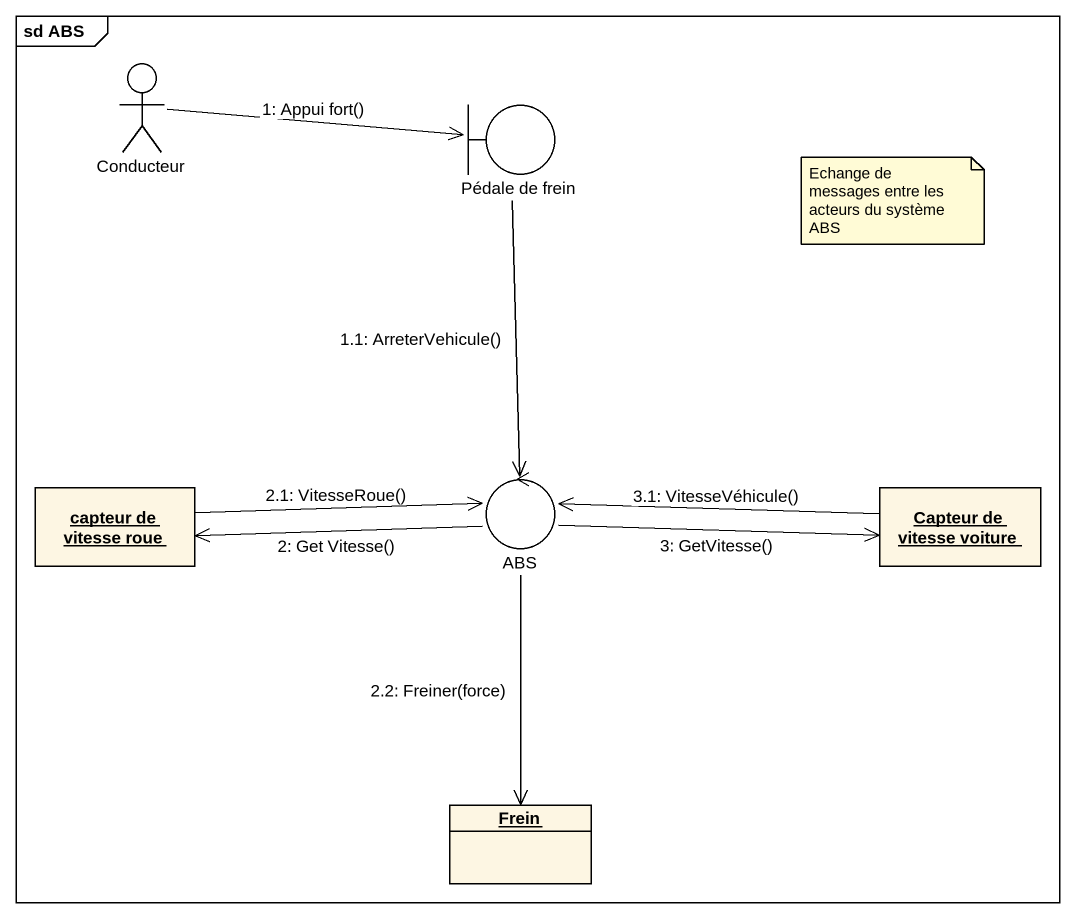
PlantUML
@startuml
mainframe sd ABS
allowmixing
hide circle
hide empty members
actor Conducteur
boundary "Pédale de frein" as Pédale_de_frein
object "capteur de vitesse roue" as capteur_de_vitesse_roue
control ABS
object "Capteur de vitesse voiture" as Capteur_de_vitesse_voiture
object Frein
Conducteur -right-> Pédale_de_frein : 1: Appui fort()
Pédale_de_frein --> ABS : 1.1: ArreterVehicule()
ABS -left-> capteur_de_vitesse_roue : 2: Get Vitesse()
capteur_de_vitesse_roue -right-> ABS : 2.1: VitesseRoue()
ABS --> Frein : 2.2: Freiner(force)
ABS -right-> Capteur_de_vitesse_voiture : 3: GetVitesse()
Capteur_de_vitesse_voiture -left-> ABS : 3.1: VitesseVéhicule()
note as N1
  Echange de messages entre les acteurs du système ABS
end note
@enduml
